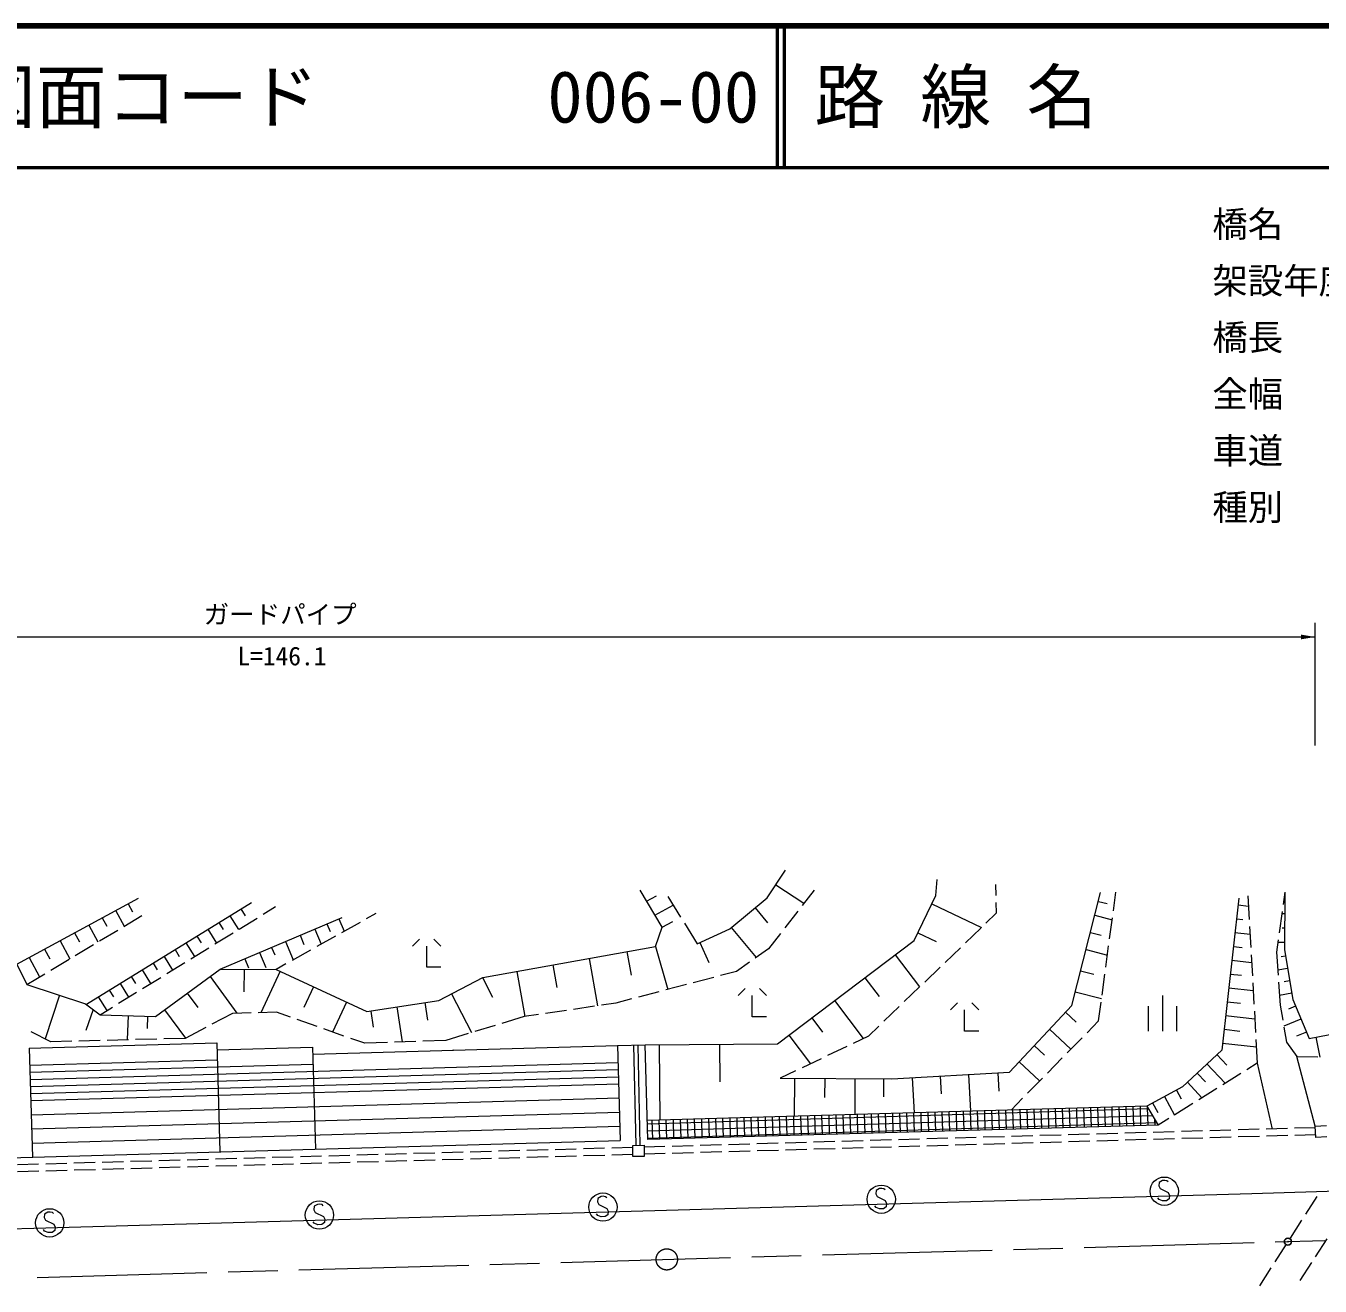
# Model space of a CAD drawing. Units: millimetres, scale not verified. Extents: x 40000 to 680000, y 20000 to 380000.
# Drawn here: x 124682 to 216112, y 290981 to 380000 of the extents above; entities that cross this region are included whole.
import ezdxf
from ezdxf.enums import TextEntityAlignment as Align

# ---------------------------------------------------------------- set-up
doc = ezdxf.new("R2010")
doc.units = ezdxf.units.MM
doc.header["$LTSCALE"] = 1000
doc.header["$PDMODE"] = 32
doc.header["$PDSIZE"] = 500
doc.linetypes.add('CHAIN', pattern=[18.5, 12, -1.5, 3.5, -1.5])
for name, color, linetype, lineweight in [('M-BGD', 7, 'Continuous', 13), ('M-BMK', 2, 'CHAIN', 13), ('M-STR-HTXT', 7, 'Continuous', 13), ('M-STR-STR1', 1, 'Continuous', 13), ('M-STR-STRC', 7, 'Continuous', 13), ('M-TTL', 2, 'Continuous', 140), ('M-TTL-LINE', 7, 'Continuous', 50)]:
    doc.layers.add(name, color=color, linetype=linetype, lineweight=lineweight)
doc.layers.add('M-OTRS', color=6, linetype='Continuous')
doc.layers.add('M-TTL-TXT', color=7, linetype='Continuous')
doc.styles.add('ＭＳ ゴシック', font='')
doc.styles.get('ＭＳ ゴシック').set_extended_font_data('MS Gothic')

# ---------------------------------------------------------------- blocks, each defined once
blk = doc.blocks.new('filled_arrow')
at = {"color": 0, "linetype": 'Continuous', "lineweight": -2}
blk.add_solid([(7.5, 1.25), (0, 0), (7.5, -1.25)], dxfattribs=at)

msp = doc.modelspace()

# ---------------------------------------------------------------- linework, layer by layer
at = {"layer": 'M-BGD'}
for p, q in [((177060, 318418), (178340, 320358)), ((177662, 319330), (179641, 318024)), ((188971, 318584), (189057, 319704)), ((193180, 319348), (193199, 318582)), ((124033, 313715), (132646, 318378)), ((169630, 316328), (168070, 318948)), ((168535, 318168), (169242, 318549)), ((170028, 318493), (170938, 317040)), ((174407, 316223), (177060, 318418)), ((180359, 318948), (179514, 317861)), ((187439, 315397), (188971, 318584)), ((198561, 310802), (200606, 318785)), ((201506, 317483), (201686, 318816)), ((210373, 318392), (209158, 307656)), ((211010, 318553), (211103, 316887)), ((213618, 318804), (213495, 317927)), ((213614, 318296), (213580, 318296)), ((213618, 318804), (213591, 314735)), ((128954, 310908), (140616, 318077)), ((131026, 317501), (131623, 316400)), ((131907, 317978), (132205, 317427)), ((139877, 317622), (140177, 317136)), ((141445, 317245), (142325, 317786)), ((149409, 317296), (148725, 316913)), ((169118, 317188), (170409, 317884)), ((176205, 317710), (177082, 316650)), ((179208, 317466), (178288, 316281)), ((188684, 317987), (192179, 316307)), ((193229, 317316), (192503, 316619)), ((193211, 318082), (193229, 317316)), ((200446, 318158), (201060, 318001)), ((210318, 317904), (211051, 317821)), ((213426, 317432), (213217, 315946)), ((213608, 317278), (213404, 317280)), ((129133, 316476), (129774, 315293)), ((130080, 316989), (130400, 316397)), ((131604, 316389), (132879, 317152)), ((138322, 316664), (138621, 316178)), ((138409, 313377), (147022, 317016)), ((139099, 317143), (139698, 316170)), ((139742, 316197), (141019, 316983)), ((145947, 316561), (146172, 316028)), ((146801, 316922), (147172, 316044)), ((148289, 316669), (146980, 315936)), ((169630, 316328), (170394, 316740)), ((171203, 316616), (172112, 315163)), ((200194, 317175), (201423, 316861)), ((201240, 315501), (201440, 316988)), ((210207, 316928), (210657, 316877)), ((211131, 316388), (211215, 314890)), ((128116, 315926), (128460, 315290)), ((129888, 315361), (131175, 316132)), ((136768, 315707), (137067, 315222)), ((137545, 316185), (138143, 315214)), ((138038, 315149), (139316, 315935)), ((144054, 315762), (144328, 315113)), ((145092, 316201), (145544, 315133)), ((146543, 315692), (145234, 314960)), ((152500, 315500), (152000, 315000)), ((154000, 315000), (153500, 315500)), ((169171, 314974), (169630, 316328)), ((172112, 315163), (174407, 316223)), ((174508, 316307), (176262, 314185)), ((177981, 315886), (177137, 314799)), ((187697, 315935), (188980, 315318)), ((192143, 316272), (191061, 315233)), ((199884, 315965), (200640, 315771)), ((210097, 315952), (211162, 315831)), ((213148, 315451), (213025, 314574)), ((213601, 316261), (213431, 316262)), ((126006, 314783), (126376, 314100)), ((127099, 315375), (127787, 314103)), ((128172, 314334), (129459, 315105)), ((135217, 314751), (135515, 314266)), ((135992, 315229), (136590, 314258)), ((136334, 314101), (137612, 314887)), ((141184, 314549), (141636, 313481)), ((142039, 314910), (142264, 314376)), ((143015, 315323), (143564, 314025)), ((144798, 314715), (143489, 313983)), ((153000, 313500), (153000, 315000)), ((156957, 312785), (169171, 314974)), ((167147, 314611), (167447, 312935)), ((169171, 314974), (170037, 311938)), ((172285, 315243), (172932, 313842)), ((177137, 314799), (176212, 314150)), ((177783, 308101), (187439, 315397)), ((190701, 314887), (189619, 313848)), ((199574, 314754), (201087, 314367)), ((200973, 313519), (201173, 315006)), ((209986, 314976), (210602, 314906)), ((213025, 314574), (213141, 312945)), ((213594, 315244), (213120, 315247)), ((213591, 314735), (214176, 311224)), ((124033, 313715), (124753, 312286)), ((124913, 314191), (125652, 312825)), ((126456, 313306), (127743, 314077)), ((133667, 313796), (133965, 313312)), ((134441, 314273), (135038, 313304)), ((134631, 313054), (135909, 313839)), ((140146, 314110), (140420, 313461)), ((143053, 313739), (142368, 313356)), ((161911, 313673), (162197, 312077)), ((164464, 314131), (165065, 310777)), ((175803, 313863), (174879, 313214)), ((186098, 314384), (187814, 312113)), ((209876, 314000), (211274, 313842)), ((211243, 314391), (211327, 312893)), ((213664, 314296), (213358, 314245)), ((124753, 312286), (126028, 313050)), ((132119, 312843), (132417, 312359)), ((132892, 313319), (133489, 312351)), ((132927, 312006), (134205, 312792)), ((133833, 310022), (138409, 313377)), ((137691, 312850), (139596, 310252)), ((138409, 313377), (142368, 313356)), ((140096, 313368), (140087, 311757)), ((142645, 313226), (141277, 310294)), ((142368, 313356), (148771, 310368)), ((154000, 313500), (153000, 313500)), ((153860, 311167), (156957, 312785)), ((156930, 312771), (157645, 311403)), ((159358, 313216), (159930, 310024)), ((173275, 312791), (171824, 312409)), ((174879, 313214), (173758, 312919)), ((183956, 312766), (184968, 311427)), ((189259, 313501), (188177, 312462)), ((199192, 313263), (200124, 313025)), ((200706, 311537), (200906, 313024)), ((209765, 313024), (210547, 312935)), ((213810, 313418), (213116, 313303)), ((124753, 312286), (128900, 310926)), ((130572, 311890), (130870, 311407)), ((131345, 312366), (131941, 311399)), ((144991, 312132), (144307, 310666)), ((171341, 312281), (169890, 311899)), ((175500, 312000), (175000, 311500)), ((177000, 311500), (176500, 312000)), ((187816, 312115), (186735, 311076)), ((209655, 312048), (211385, 311852)), ((211355, 312394), (211439, 310896)), ((213176, 312446), (213292, 310817)), ((213956, 312540), (213568, 312476)), ((127060, 311530), (126047, 308443)), ((128900, 310926), (129918, 310155)), ((129800, 311414), (130395, 310448)), ((131224, 310958), (132501, 311744)), ((136087, 311674), (136822, 310671)), ((147336, 311038), (146352, 308929)), ((148771, 310368), (153860, 311167)), ((152863, 311011), (153057, 309774)), ((154740, 311627), (156170, 308890)), ((166352, 310966), (165345, 310818)), ((167473, 311262), (166352, 310966)), ((169407, 311771), (167956, 311389)), ((176000, 310000), (176000, 311500)), ((181814, 311147), (183837, 308470)), ((190500, 311000), (190000, 310500)), ((192000, 310500), (191500, 311000)), ((198810, 311772), (200673, 311295)), ((200460, 309709), (200639, 311041)), ((205000, 309000), (205000, 311500)), ((209544, 311072), (210493, 310965)), ((214103, 311663), (213242, 311519)), ((214176, 311224), (215338, 308465)), ((129427, 310526), (128918, 309039)), ((129918, 310155), (130798, 310696)), ((129918, 310155), (133833, 310022)), ((131900, 310087), (131842, 308376)), ((133269, 310041), (133240, 309185)), ((134482, 310498), (135953, 308492)), ((139287, 310244), (137826, 309476)), ((140589, 310277), (139287, 310244)), ((142391, 310323), (141089, 310290)), ((143381, 309974), (142391, 310323)), ((149046, 310411), (149226, 309262)), ((150885, 310700), (151273, 308228)), ((159885, 310018), (158312, 309540)), ((160893, 310165), (159885, 310018)), ((162871, 310456), (161387, 310238)), ((164850, 310746), (163366, 310528)), ((177000, 310000), (176000, 310000)), ((186374, 310730), (185293, 309690)), ((191000, 309000), (191000, 310500)), ((194161, 306085), (198561, 310802)), ((198121, 310330), (198874, 309628)), ((204000, 309000), (204000, 310750)), ((206000, 309000), (206000, 310750)), ((209434, 310096), (211497, 309862)), ((211467, 310397), (211551, 308899)), ((213292, 310817), (213474, 309758)), ((214369, 310764), (213871, 310554)), ((137384, 309244), (135923, 308477)), ((145268, 309311), (143853, 309809)), ((147154, 308647), (145739, 309145)), ((157834, 309395), (156399, 308960)), ((180198, 309926), (180961, 308915)), ((184932, 309344), (184206, 308646)), ((196997, 309125), (198503, 307721)), ((199647, 308882), (200460, 309709)), ((209323, 309120), (210438, 308994)), ((214757, 309845), (213547, 309334)), ((213559, 309265), (213741, 308206)), ((215338, 308465), (220129, 309424)), ((124923, 307782), (138167, 308162)), ((126437, 308244), (125055, 308952)), ((127931, 308280), (126437, 308244)), ((129930, 308329), (128430, 308293)), ((131929, 308379), (130430, 308342)), ((133929, 308428), (132429, 308391)), ((135923, 308477), (134429, 308440)), ((138167, 308162), (138388, 300465)), ((148616, 308133), (147626, 308481)), ((150233, 308190), (148616, 308133)), ((152231, 308262), (150732, 308208)), ((154347, 308337), (152731, 308280)), ((155920, 308814), (154347, 308337)), ((178581, 308704), (180108, 306684)), ((184206, 308646), (183119, 308126)), ((192000, 309000), (191000, 309000)), ((198245, 307455), (199297, 308525)), ((209213, 308144), (211608, 307873)), ((211579, 308400), (211672, 306734)), ((213741, 308206), (214469, 307197)), ((215144, 308925), (214432, 308625)), ((215817, 308561), (216097, 307162)), ((124923, 307782), (125143, 300085)), ((138182, 307662), (144929, 307855)), ((144929, 307855), (145135, 300658)), ((144943, 307356), (166477, 307973)), ((154844, 307674), (154876, 307673)), ((166477, 307973), (168422, 308028)), ((166477, 307973), (166669, 301276)), ((167787, 300926), (167634, 308006)), ((168087, 300933), (167934, 308012)), ((168422, 308028), (177783, 308101)), ((168610, 301338), (168422, 308028)), ((169422, 308036), (169464, 302712)), ((173681, 308069), (173702, 305408)), ((182668, 307910), (181315, 307262)), ((195920, 307971), (196642, 307298)), ((209158, 307656), (206388, 305054)), ((208811, 307331), (209518, 306578)), ((124957, 306582), (138202, 306962)), ((124972, 306083), (144963, 306656)), ((124986, 305583), (166511, 306774)), ((180864, 307046), (179511, 306398)), ((194843, 306816), (196286, 305470)), ((196843, 306029), (197895, 307099)), ((208119, 306680), (209405, 305311)), ((211672, 306734), (210930, 306268)), ((211672, 306734), (212714, 302070)), ((215752, 302282), (214469, 307197)), ((214469, 307197), (215952, 307165)), ((125000, 305083), (166526, 306274)), ((125015, 304583), (166540, 305774)), ((179060, 306182), (177973, 305661)), ((177973, 305661), (185847, 305623)), ((178973, 305656), (178960, 302983)), ((181112, 305646), (181105, 304309)), ((183250, 305635), (183238, 303105)), ((185275, 305626), (185269, 304360)), ((185847, 305623), (194161, 306085)), ((187297, 305703), (187435, 303224)), ((189280, 305814), (189349, 304574)), ((191264, 305924), (191407, 303337)), ((193333, 306039), (193405, 304746)), ((195441, 304603), (196493, 305672)), ((206734, 305379), (207765, 304282)), ((207427, 306030), (208006, 305413)), ((210506, 306002), (209236, 305205)), ((125029, 304083), (166554, 305274)), ((206388, 305054), (203861, 303692)), ((205967, 304827), (206304, 304202)), ((208812, 304939), (207542, 304142)), ((125058, 303084), (166583, 304275)), ((203861, 303692), (168572, 302687)), ((194278, 303419), (195091, 304246)), ((198956, 302187), (198914, 303551)), ((199456, 302201), (199414, 303566)), ((199956, 302215), (199914, 303580)), ((200456, 302229), (200414, 303594)), ((200955, 302243), (200914, 303608)), ((201455, 302257), (201413, 303622)), ((201955, 302271), (201913, 303637)), ((202455, 302285), (202413, 303651)), ((202955, 302299), (202913, 303665)), ((203454, 302313), (203413, 303679)), ((203861, 303692), (204682, 302347)), ((203954, 302327), (203915, 303603)), ((204282, 303919), (204649, 303238)), ((205125, 304373), (205829, 303067)), ((207118, 303876), (205848, 303079)), ((125086, 302084), (166612, 303275)), ((168579, 302443), (203963, 303525)), ((168593, 301943), (204263, 303034)), ((168968, 301348), (168927, 302697)), ((169468, 301362), (169426, 302711)), ((169967, 301376), (169926, 302726)), ((170467, 301390), (170426, 302740)), ((170967, 301404), (170926, 302754)), ((171467, 301418), (171426, 302768)), ((171967, 301432), (171925, 302783)), ((172466, 301445), (172425, 302797)), ((172966, 301459), (172925, 302811)), ((173466, 301473), (173425, 302825)), ((173966, 301487), (173924, 302839)), ((174466, 301501), (174424, 302854)), ((174965, 301515), (174924, 302868)), ((175465, 301529), (175424, 302882)), ((175965, 301543), (175924, 302896)), ((176465, 301557), (176423, 302911)), ((176965, 301571), (176923, 302925)), ((177464, 301585), (177423, 302939)), ((177964, 301599), (177923, 302953)), ((178464, 301613), (178423, 302968)), ((178964, 301627), (178922, 302982)), ((179464, 301641), (179422, 302996)), ((179963, 301655), (179922, 303010)), ((180463, 301669), (180422, 303025)), ((180963, 301683), (180922, 303039)), ((181463, 301697), (181421, 303053)), ((181963, 301711), (181921, 303067)), ((182463, 301725), (182421, 303082)), ((182962, 301739), (182921, 303096)), ((183462, 301753), (183421, 303110)), ((183962, 301767), (183920, 303124)), ((184462, 301781), (184420, 303138)), ((184962, 301795), (184920, 303153)), ((185461, 301809), (185420, 303167)), ((185961, 301823), (185920, 303181)), ((186461, 301837), (186419, 303195)), ((186961, 301851), (186919, 303210)), ((187461, 301865), (187419, 303224)), ((187960, 301879), (187919, 303238)), ((188460, 301893), (188419, 303252)), ((188960, 301907), (188918, 303267)), ((189460, 301921), (189418, 303281)), ((189960, 301935), (189918, 303295)), ((190459, 301949), (190418, 303309)), ((190959, 301963), (190918, 303324)), ((191459, 301977), (191417, 303338)), ((191959, 301991), (191917, 303352)), ((192459, 302005), (192417, 303366)), ((192958, 302019), (192917, 303380)), ((193458, 302033), (193417, 303395)), ((193958, 302047), (193916, 303409)), ((194458, 302061), (194416, 303423)), ((194958, 302075), (194916, 303437)), ((195457, 302089), (195416, 303452)), ((195957, 302103), (195916, 303466)), ((196457, 302117), (196415, 303480)), ((196957, 302131), (196915, 303494)), ((197457, 302145), (197415, 303509)), ((197957, 302159), (197915, 303523)), ((198456, 302173), (198415, 303537)), ((204454, 302341), (204442, 302741)), ((205424, 302813), (204682, 302347)), ((125115, 301085), (166640, 302276)), ((168607, 301443), (204563, 302543)), ((204682, 302347), (168610, 301338)), ((201815, 301768), (200315, 301725)), ((203814, 301826), (202315, 301783)), ((205813, 301884), (204314, 301841)), ((207812, 301942), (206313, 301899)), ((209811, 302000), (208312, 301957)), ((211811, 302058), (210311, 302015)), ((213810, 302116), (212310, 302073)), ((215769, 302173), (214310, 302131)), ((215764, 302282), (216554, 302319)), ((215801, 301490), (215764, 302282)), ((117415, 299863), (166669, 301276)), ((167557, 300924), (168361, 300932)), ((167564, 300134), (167557, 300924)), ((168361, 300932), (168369, 300141)), ((169828, 300840), (168369, 300797)), ((171827, 300898), (170328, 300854)), ((173827, 300956), (172327, 300912)), ((175826, 301014), (174326, 300970)), ((177825, 301072), (176326, 301028)), ((179824, 301130), (178325, 301086)), ((181823, 301188), (180324, 301145)), ((183822, 301246), (182323, 301203)), ((185822, 301304), (184322, 301261)), ((187821, 301362), (186321, 301319)), ((187840, 300862), (186340, 300819)), ((189820, 301420), (188321, 301377)), ((189839, 300920), (188339, 300877)), ((191819, 301478), (190320, 301435)), ((191838, 300978), (190339, 300935)), ((193818, 301536), (192319, 301493)), ((193837, 301036), (192338, 300993)), ((195817, 301594), (194318, 301551)), ((195836, 301095), (194337, 301051)), ((197817, 301652), (196317, 301609)), ((197835, 301153), (196336, 301109)), ((199816, 301710), (198316, 301667)), ((199835, 301211), (198335, 301167)), ((201834, 301269), (200334, 301225)), ((203833, 301327), (202334, 301283)), ((205832, 301385), (204333, 301341)), ((207831, 301443), (206332, 301399)), ((209830, 301501), (208331, 301457)), ((211830, 301559), (210330, 301515)), ((213829, 301617), (212329, 301573)), ((215793, 301674), (214328, 301631)), ((216590, 301527), (215801, 301490)), ((137576, 299929), (136077, 299887)), ((139576, 299985), (138076, 299943)), ((141575, 300042), (140076, 299999)), ((143574, 300098), (142075, 300056)), ((145573, 300154), (144074, 300112)), ((147573, 300211), (146073, 300168)), ((149572, 300267), (148072, 300225)), ((151571, 300323), (150072, 300281)), ((153570, 300380), (152071, 300337)), ((155569, 300436), (154070, 300394)), ((155583, 299936), (154084, 299894)), ((157569, 300492), (156069, 300450)), ((157583, 299993), (156083, 299950)), ((159568, 300549), (158068, 300506)), ((159582, 300049), (158082, 300007)), ((161567, 300605), (160068, 300563)), ((161581, 300105), (160082, 300063)), ((163566, 300661), (162067, 300619)), ((163580, 300162), (162081, 300119)), ((165565, 300718), (164066, 300676)), ((165579, 300218), (164080, 300176)), ((167561, 300774), (166065, 300732)), ((167575, 300274), (166079, 300232)), ((168369, 300141), (167564, 300134)), ((169847, 300340), (168383, 300298)), ((171846, 300398), (170347, 300355)), ((173846, 300456), (172346, 300413)), ((175845, 300514), (174345, 300471)), ((177844, 300572), (176344, 300529)), ((179843, 300630), (178344, 300587)), ((181842, 300688), (180343, 300645)), ((183841, 300746), (182342, 300703)), ((185840, 300804), (184341, 300761)), ((125581, 299591), (124085, 299549)), ((125595, 299091), (124099, 299049)), ((127580, 299647), (126081, 299605)), ((127594, 299147), (126095, 299105)), ((129580, 299704), (128080, 299661)), ((129594, 299204), (128094, 299161)), ((131579, 299760), (130079, 299718)), ((131593, 299260), (130094, 299218)), ((133578, 299816), (132079, 299774)), ((133592, 299316), (132093, 299274)), ((135577, 299873), (134078, 299830)), ((135591, 299373), (134092, 299330)), ((137591, 299429), (136091, 299387)), ((139590, 299485), (138090, 299443)), ((141589, 299542), (140090, 299499)), ((143588, 299598), (142089, 299556)), ((145587, 299654), (144088, 299612)), ((147587, 299711), (146087, 299669)), ((149586, 299767), (148086, 299725)), ((151585, 299823), (150086, 299781)), ((153584, 299880), (152085, 299838)), ((126087, 295104), (211294, 297526)), ((211294, 297526), (227917, 298016)), ((69900, 293489), (126087, 295104))]:
    msp.add_line(p, q, dxfattribs=at)
at = {"layer": 'M-BMK'}
msp.add_line((70000, 290000), (227935, 294530), dxfattribs=at)
msp.add_circle((169959, 292867), 750, dxfattribs=at)
at = {"layer": 'M-OTRS'}
msp.add_point((213835, 294125), dxfattribs=at)
at = {"layer": 'M-STR-HTXT'}
for p, q in [((215769, 329160), (215769, 337834)), ((69771, 336834), (215769, 336834))]:
    msp.add_line(p, q, dxfattribs=at)
at = {"layer": 'M-STR-STR1'}
for p, q in [((215885, 297315), (215074, 296054)), ((214803, 295633), (213993, 294371)), ((213722, 293950), (212911, 292688)), ((216576, 294321), (215765, 293059)), ((215494, 292639), (214684, 291377)), ((212641, 292268), (211830, 291006))]:
    msp.add_line(p, q, dxfattribs=at)
at = {"layer": 'M-STR-STRC'}
for p, q in [((204740, 298305), (204715, 298063)), ((204715, 298063), (204808, 297868)), ((204971, 298440), (204740, 298305)), ((205131, 298451), (204971, 298440)), ((205293, 298421), (205131, 298451)), ((205378, 298346), (205293, 298421)), ((165084, 297180), (165059, 296938)), ((165315, 297316), (165084, 297180)), ((165475, 297326), (165315, 297316)), ((165637, 297297), (165475, 297326)), ((165722, 297222), (165637, 297297)), ((184748, 297738), (184723, 297496)), ((184723, 297496), (184816, 297301)), ((184979, 297873), (184748, 297738)), ((184816, 297301), (185396, 297019)), ((185139, 297884), (184979, 297873)), ((185301, 297854), (185139, 297884)), ((185386, 297780), (185301, 297854)), ((204738, 297102), (204651, 297216)), ((204808, 297868), (205388, 297585)), ((205457, 297149), (205265, 297016)), ((205388, 297585), (205481, 297391)), ((205481, 297391), (205457, 297149)), ((145056, 296622), (145032, 296379)), ((145032, 296379), (145125, 296185)), ((145288, 296757), (145056, 296622)), ((145448, 296768), (145288, 296757)), ((145610, 296738), (145448, 296768)), ((145695, 296663), (145610, 296738)), ((165059, 296938), (165152, 296744)), ((165152, 296744), (165732, 296461)), ((165732, 296461), (165825, 296267)), ((165825, 296267), (165801, 296025)), ((184746, 296535), (184659, 296650)), ((184994, 296431), (184746, 296535)), ((185273, 296449), (184994, 296431)), ((185465, 296582), (185273, 296449)), ((185396, 297019), (185489, 296824)), ((185489, 296824), (185465, 296582)), ((204986, 296998), (204738, 297102)), ((205265, 297016), (204986, 296998)), ((126005, 296067), (125981, 295825)), ((125981, 295825), (126074, 295631)), ((126237, 296203), (126005, 296067)), ((126074, 295631), (126653, 295348)), ((126396, 296213), (126237, 296203)), ((126559, 296184), (126396, 296213)), ((126644, 296109), (126559, 296184)), ((126653, 295348), (126746, 295154)), ((145055, 295419), (144967, 295533)), ((145302, 295315), (145055, 295419)), ((145125, 296185), (145705, 295902)), ((145582, 295333), (145302, 295315)), ((145774, 295466), (145582, 295333)), ((145705, 295902), (145798, 295708)), ((145798, 295708), (145774, 295466)), ((165082, 295978), (164995, 296092)), ((165330, 295874), (165082, 295978)), ((165609, 295892), (165330, 295874)), ((165801, 296025), (165609, 295892)), ((126004, 294865), (125916, 294979)), ((126251, 294761), (126004, 294865)), ((126530, 294779), (126251, 294761)), ((126722, 294912), (126530, 294779)), ((126746, 295154), (126722, 294912))]:
    msp.add_line(p, q, dxfattribs=at)
for centre in [(185109, 297120), (205101, 297687), (165445, 296563), (126366, 295450), (145418, 296004)]:
    msp.add_circle(centre, 1000, dxfattribs=at)
at = {"layer": 'M-TTL'}
msp.add_line((680000, 380000), (40000, 380000), dxfattribs=at)
at = {"layer": 'M-TTL-LINE'}
for p, q in [((177750, 380000), (177750, 370000)), ((178250, 380000), (178250, 370000)), ((40000, 370000), (680000, 370000))]:
    msp.add_line(p, q, dxfattribs=at)

# ---------------------------------------------------------------- block references
at = {"layer": 'M-STR-HTXT', "xscale": 133, "yscale": 133, "rotation": 180}
msp.add_blockref('filled_arrow', (215769, 336834), dxfattribs=at)

# ---------------------------------------------------------------- texts
at = {"layer": 'M-STR-HTXT', "style": 'ＭＳ ゴシック'}
for s, height, p in [('橋名', 1833, (208500, 366000)), ('架設年度', 1833, (208500, 362000)), ('橋長', 1833, (208500, 358000)), ('全幅', 1833, (208500, 354000)), ('車道', 1833, (208500, 350000)), ('種別', 1833, (208500, 346000)), ('ガードパイプ', 1320, (137244, 338431))]:
    msp.add_text(s, height=height, dxfattribs=at).set_placement(p, align=Align.MIDDLE_LEFT)
msp.add_text('L=146.1', height=1320, dxfattribs=at).set_placement((142770, 334432), align=Align.BOTTOM_CENTER)
at = {"layer": 'M-TTL-TXT', "style": 'ＭＳ ゴシック'}
for s, p in [('図面コード', (120380, 375000)), ('006-00', (161521, 375000)), ('路 線 名', (180380, 375000))]:
    msp.add_text(s, height=3666, dxfattribs=at).set_placement(p, align=Align.MIDDLE_LEFT)

doc.saveas('drawing.dxf')
